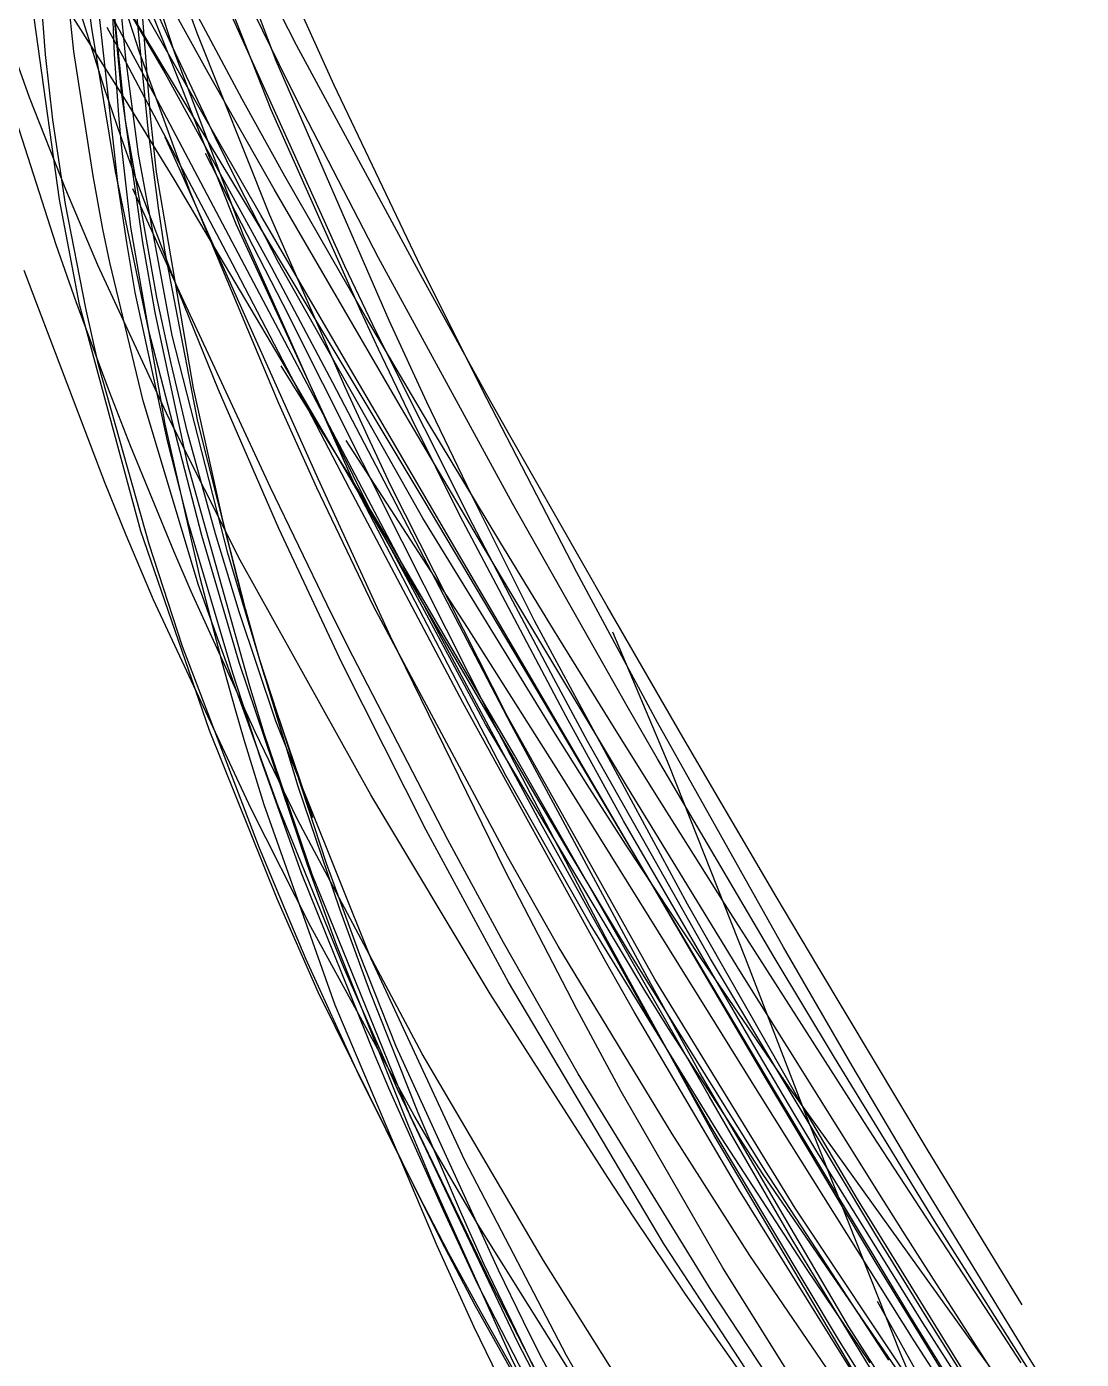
# Model space of a CAD drawing. Header units: metres. Extents: x -233 to 379, y -58 to 1087.
# Drawn here: x 164.8 to 238.9, y 896 to 989.6 of the extents above; entities that cross this region are included whole.
import ezdxf

# ---------------------------------------------------------------- set-up
doc = ezdxf.new("R2010")
doc.units = ezdxf.units.M

msp = doc.modelspace()

# ---------------------------------------------------------------- linework, layer by layer
for p, q in [((170.233, 985.314, -1196.35), (165.016, 1001.876, -1195.151)), ((183.086, 985.823, -1194.385), (175.819, 1000.651, -1196.118)), ((177.547, 986.361, -1188.615), (169.744, 1000.486, -1191.122)), ((179.925, 984.498, -1196.181), (171.643, 1000.04, -1198.629)), ((174.202, 987.056, -1188.775), (167.081, 999.002, -1191.257)), ((175.003, 988.227, -1195.136), (170.139, 999.173, -1194.247)), ((170.947, 987.658, -1208.401), (170.494, 999.247, -1208.679)), ((176.764, 989.137, -1186.204), (173.127, 999.282, -1185.474)), ((182.312, 987.194, -1203.024), (177.76, 999.236, -1204.829)), ((186.382, 985.492, -1199.591), (180.477, 998.606, -1201.127)), ((169.365, 989.49, -1205.671), (168.451, 996.743, -1206.015)), ((171.719, 983.003, -1202.25), (170.371, 996.39, -1202.745)), ((181.954, 983.767, -1201.625), (176.859, 996.703, -1202.984)), ((183.745, 988.306, -1195.124), (179.81, 995.962, -1196.138)), ((171.721, 984.471, -1192.158), (164.951, 995.158, -1195.492)), ((168.091, 987.86, -1202.178), (167.365, 995.165, -1202.85)), ((173.978, 984.418, -1189.213), (168.671, 994.262, -1191.326)), ((174.388, 986.534, -1190.244), (169.79, 994.457, -1192.322)), ((173.48, 983.307, -1206.057), (172.596, 994.656, -1206.248)), ((172.732, 987.746, -1203.785), (170.745, 993.89, -1203.222)), ((166.111, 987.643, -1203.96), (165.749, 992.459, -1204.012)), ((181.238, 976.371, -1186.57), (172.165, 992.213, -1189.262)), ((173.316, 982.43, -1204.003), (172.31, 992.697, -1203.971)), ((164.99, 984.625, -1210.137), (162.463, 991.691, -1210.356)), ((171.22, 978.444, -1201.64), (169.809, 991.165, -1202.092)), ((171.445, 984.989, -1202.114), (170.859, 991.188, -1202.234)), ((171.757, 987.367, -1203.703), (171.356, 991.5, -1203.753)), ((179.496, 975.729, -1194.292), (173.221, 991.507, -1192.091)), ((187.148, 972.785, -1201.235), (178.77, 991.279, -1200.931)), ((167.088, 977.454, -1199.456), (165.304, 990.224, -1199.977)), ((171.033, 979.418, -1205.501), (169.365, 989.49, -1205.671)), ((171.533, 987.525, -1192.001), (170.438, 989.543, -1192.612)), ((175.198, 987.735, -1188.86), (174.388, 990.174, -1188.601)), ((181.842, 976.411, -1187.42), (176.764, 989.137, -1186.204)), ((166.618, 983.056, -1203.968), (166.111, 987.643, -1203.96)), ((169.449, 979.13, -1201.617), (168.091, 987.86, -1202.178)), ((171.263, 983.377, -1208.367), (170.947, 987.658, -1208.401)), ((179.239, 972.942, -1188.263), (171.533, 987.525, -1192.001)), ((176.271, 977.998, -1204.671), (172.732, 987.746, -1203.785)), ((178.038, 981.843, -1195.736), (175.003, 988.227, -1195.136)), ((180.02, 974.939, -1190.414), (175.198, 987.735, -1188.86)), ((192.326, 972.395, -1193.52), (183.745, 988.306, -1195.124)), ((166.868, 974.277, -1204.08), (162.88, 986.622, -1204.514)), ((172.633, 980.633, -1203.688), (171.757, 987.367, -1203.703)), ((183.433, 971.766, -1186.732), (174.202, 987.056, -1188.775)), ((181.975, 972.699, -1187.28), (174.388, 986.534, -1190.244)), ((190.252, 968.958, -1201.225), (182.312, 987.194, -1203.024)), ((182.183, 978.183, -1187.607), (177.547, 986.361, -1188.615)), ((184.212, 983.583, -1194.155), (183.086, 985.823, -1194.385)), ((167.539, 978.158, -1210.042), (164.99, 984.625, -1210.137)), ((171.446, 981.773, -1196.628), (170.233, 985.314, -1196.35)), ((172.949, 974.451, -1202.09), (171.445, 984.989, -1202.114)), ((192.24, 973.232, -1198.474), (186.382, 985.492, -1199.591)), ((175.139, 978.897, -1190.603), (171.721, 984.471, -1192.158)), ((182.93, 967.492, -1186.489), (173.978, 984.418, -1189.213)), ((182.933, 979.088, -1195.472), (179.925, 984.498, -1196.181)), ((188.292, 969.56, -1200.656), (181.954, 983.767, -1201.625)), ((167.508, 977.126, -1204.041), (166.618, 983.056, -1203.968)), ((171.447, 981.291, -1208.362), (171.263, 983.377, -1208.367)), ((173.932, 970.582, -1202.293), (171.719, 983.003, -1202.25)), ((173.906, 979.375, -1206.043), (173.48, 983.307, -1206.057)), ((189.511, 973.369, -1193.304), (184.212, 983.583, -1194.155)), ((174.046, 976.868, -1204.094), (173.316, 982.43, -1204.003)), ((175.73, 979.143, -1188.455), (174.51, 981.844, -1189.117)), ((179.673, 978.518, -1196.065), (178.038, 981.843, -1195.736)), ((172.497, 978.808, -1196.866), (171.446, 981.773, -1196.628)), ((172.106, 975.511, -1208.398), (171.447, 981.291, -1208.362)), ((175.01, 967.906, -1203.773), (172.633, 980.633, -1203.688)), ((182.797, 970.081, -1187.199), (177.338, 980.684, -1189.627)), ((170.147, 975.37, -1201.419), (169.449, 979.13, -1201.617)), ((173.37, 968.227, -1205.565), (171.033, 979.418, -1205.501)), ((176.504, 964.201, -1206.212), (173.906, 979.375, -1206.043)), ((177.983, 974.099, -1187.322), (175.73, 979.143, -1188.455)), ((186.919, 972.112, -1194.695), (182.933, 979.088, -1195.472)), ((169.776, 972.858, -1210.019), (167.539, 978.158, -1210.042)), ((171.82, 974.43, -1201.56), (171.22, 978.444, -1201.64)), ((175.516, 970.986, -1187.946), (172.247, 978.205, -1189.547)), ((175.502, 970.895, -1197.515), (172.497, 978.808, -1196.866)), ((182.667, 966.204, -1187.75), (175.139, 978.897, -1190.603)), ((182.469, 973.047, -1196.631), (179.673, 978.518, -1196.065)), ((191.045, 962.932, -1186.492), (182.183, 978.183, -1187.607)), ((168.51, 970.087, -1199.363), (167.088, 977.454, -1199.456)), ((168.933, 969.832, -1204.19), (167.508, 977.126, -1204.041)), ((182.506, 963.124, -1205.905), (176.271, 977.998, -1204.671)), ((174.508, 973.768, -1204.162), (174.046, 976.868, -1204.094)), ((187.54, 965.539, -1185.292), (181.238, 976.371, -1186.57)), ((187.161, 964.28, -1188.742), (181.842, 976.411, -1187.42)), ((170.619, 973.025, -1201.309), (170.147, 975.37, -1201.419)), ((174.509, 961.69, -1208.645), (172.106, 975.511, -1208.398)), ((186.513, 960.542, -1196.403), (179.496, 975.729, -1194.292)), ((172.418, 970.931, -1201.516), (171.82, 974.43, -1201.56)), ((173.804, 969.524, -1202.117), (172.949, 974.451, -1202.09)), ((188.025, 956.995, -1192.742), (180.02, 974.939, -1190.414)), ((168.261, 970.273, -1203.976), (166.868, 974.277, -1204.08)), ((176.812, 961.868, -1204.534), (174.508, 973.768, -1204.162)), ((185.26, 957.841, -1184.551), (177.983, 974.099, -1187.322)), ((198.913, 956.11, -1192.371), (189.511, 973.369, -1193.304)), ((170.275, 957.581, -1204.192), (164.621, 972.482, -1204.032)), ((174.747, 962.146, -1210.091), (169.776, 972.858, -1210.019)), ((172.974, 963.314, -1200.946), (170.619, 973.025, -1201.309)), ((187.491, 957.123, -1185.142), (179.239, 972.942, -1188.263)), ((186.29, 964.581, -1185.819), (181.975, 972.699, -1187.28)), ((192.609, 955.08, -1198.519), (182.469, 973.047, -1196.631)), ((189.363, 968.123, -1201.356), (187.148, 972.785, -1201.235)), ((196.75, 964.161, -1197.812), (192.24, 973.232, -1198.474)), ((192.703, 956.329, -1185.408), (183.433, 971.766, -1186.732)), ((188.582, 969.242, -1194.407), (186.919, 972.112, -1194.695)), ((197.185, 963.632, -1192.822), (192.326, 972.395, -1193.52)), ((174.684, 960.519, -1201.496), (172.418, 970.931, -1201.516)), ((174.929, 965.949, -1202.374), (173.932, 970.582, -1202.293)), ((178.259, 964.091, -1198.07), (175.502, 970.895, -1197.515)), ((181.926, 957.237, -1185.53), (175.516, 970.986, -1187.946)), ((170.603, 963.952, -1203.854), (168.261, 970.273, -1203.976)), ((172.807, 954.171, -1199.575), (168.51, 970.087, -1199.363)), ((169.826, 965.854, -1204.284), (168.933, 969.832, -1204.19)), ((191.153, 953.446, -1184.535), (182.797, 970.081, -1187.199)), ((176.088, 958.928, -1202.232), (173.804, 969.524, -1202.117)), ((189.504, 966.952, -1200.512), (188.292, 969.56, -1200.656)), ((192.96, 961.829, -1193.782), (188.582, 969.242, -1194.407)), ((192.903, 963.224, -1200.797), (190.252, 968.958, -1201.225)), ((177.085, 953.873, -1205.854), (173.37, 968.227, -1205.565)), ((178.911, 952.611, -1203.882), (175.01, 967.906, -1203.773)), ((196.138, 954.634, -1201.828), (189.363, 968.123, -1201.356)), ((190.336, 953.42, -1184.827), (182.93, 967.492, -1186.489)), ((191.842, 962.064, -1200.289), (189.504, 966.952, -1200.512)), ((176.073, 961.189, -1202.492), (174.929, 965.949, -1202.374)), ((187.167, 958.496, -1186.337), (182.667, 966.204, -1187.75)), ((173.384, 953.255, -1204.583), (169.826, 965.854, -1204.284)), ((187.527, 957.966, -1193.198), (182.66, 965.775, -1194.026)), ((189.26, 962.59, -1184.995), (187.54, 965.539, -1185.292)), ((178.57, 954.941, -1206.363), (176.504, 964.201, -1206.212)), ((182.512, 954.344, -1198.83), (178.259, 964.091, -1198.07)), ((193.779, 950.24, -1183.785), (186.29, 964.581, -1185.819)), ((188.744, 960.809, -1189.134), (187.161, 964.28, -1188.742)), ((203.439, 951.259, -1197.111), (196.75, 964.161, -1197.812)), ((172.07, 960.168, -1203.797), (170.603, 963.952, -1203.854)), ((176.85, 950.371, -1200.544), (172.974, 963.314, -1200.946)), ((185.176, 957.203, -1206.355), (182.506, 963.124, -1205.905)), ((196.023, 956.72, -1200.41), (192.903, 963.224, -1200.797)), ((198.728, 960.877, -1192.624), (197.185, 963.632, -1192.822)), ((179.794, 952.136, -1210.22), (174.747, 962.146, -1210.091)), ((195.671, 951.625, -1184.14), (189.26, 962.59, -1184.995)), ((196.525, 953.646, -1186.067), (191.045, 962.932, -1186.492)), ((176.978, 950.901, -1208.882), (174.509, 961.69, -1208.645)), ((180.348, 947.842, -1205.032), (176.812, 961.868, -1204.534)), ((195.222, 955.261, -1200.066), (191.842, 962.064, -1200.289)), ((198.02, 953.434, -1193.233), (192.96, 961.829, -1193.782)), ((176.169, 954.645, -1201.515), (174.684, 960.519, -1201.496)), ((178.05, 953.976, -1202.719), (176.073, 961.189, -1202.492)), ((188.93, 955.624, -1197.07), (186.513, 960.542, -1196.403)), ((195.749, 947.412, -1187.989), (187.232, 960.543, -1190.042)), ((190.361, 957.345, -1189.531), (188.744, 960.809, -1189.134)), ((205.56, 948.89, -1191.949), (198.728, 960.877, -1192.624)), ((175.12, 952.773, -1203.719), (172.07, 960.168, -1203.797)), ((180.454, 943.278, -1202.4), (176.088, 958.928, -1202.232)), ((193.331, 947.894, -1184.815), (187.167, 958.496, -1186.337)), ((171.773, 953.883, -1204.246), (170.275, 957.581, -1204.192)), ((190.349, 946.771, -1183.124), (185.26, 957.841, -1184.551)), ((189.366, 954.956, -1192.928), (187.527, 957.966, -1193.198)), ((185.907, 948.986, -1184.348), (181.926, 957.237, -1185.53)), ((189.156, 948.909, -1206.92), (185.176, 957.203, -1206.355)), ((195.416, 942.129, -1182.894), (187.491, 957.123, -1185.142)), ((198.435, 937.011, -1195.183), (188.025, 956.995, -1192.742)), ((198.545, 941.189, -1191.385), (190.361, 957.345, -1189.531)), ((200.454, 947.876, -1200.039), (196.023, 956.72, -1200.41)), ((197.008, 940.61, -1198.93), (188.93, 955.624, -1197.07)), ((201.616, 941.359, -1184.475), (192.703, 956.329, -1185.408)), ((206.968, 941.884, -1191.904), (198.913, 956.11, -1192.371)), ((179.26, 944.199, -1201.567), (176.169, 954.645, -1201.515)), ((180.163, 948.713, -1206.465), (178.57, 954.941, -1206.363)), ((197.773, 940.639, -1192.031), (189.366, 954.956, -1192.928)), ((201.809, 940.091, -1199.969), (192.609, 955.08, -1198.519)), ((202.687, 941.146, -1199.884), (195.222, 955.261, -1200.066)), ((173.691, 949.337, -1204.321), (171.773, 953.883, -1204.246)), ((177.627, 940.161, -1199.947), (172.807, 954.171, -1199.575)), ((179.713, 944.952, -1206.075), (177.085, 953.873, -1205.854)), ((179.707, 948.509, -1202.911), (178.05, 953.976, -1202.719)), ((186.944, 944.88, -1199.507), (182.512, 954.344, -1198.83)), ((198.723, 949.647, -1202.024), (196.138, 954.634, -1201.828)), ((175.722, 946.076, -1204.727), (173.384, 953.255, -1204.583)), ((176.334, 949.933, -1203.695), (175.12, 952.773, -1203.719)), ((193.965, 946.553, -1184.156), (190.336, 953.42, -1184.827)), ((197.397, 941.08, -1183.179), (191.153, 953.446, -1184.535)), ((198.719, 949.953, -1185.934), (196.525, 953.646, -1186.067)), ((201.858, 947.155, -1192.91), (198.02, 953.434, -1193.233)), ((181.466, 944.096, -1203.909), (178.911, 952.611, -1203.882)), ((188.956, 935.642, -1210.439), (179.794, 952.136, -1210.22)), ((178.554, 944.87, -1209.012), (176.978, 950.901, -1208.882)), ((206.142, 933.734, -1183.153), (195.671, 951.625, -1184.14)), ((209.091, 940.74, -1196.689), (203.439, 951.259, -1197.111)), ((182.451, 934.854, -1200.036), (176.85, 950.371, -1200.544)), ((198.846, 940.544, -1182.664), (193.779, 950.24, -1183.785)), ((180.553, 934.675, -1204.559), (173.691, 949.337, -1204.321)), ((180.843, 940.068, -1203.635), (176.334, 949.933, -1203.695)), ((207.002, 936.192, -1185.614), (198.719, 949.953, -1185.934)), ((201.809, 943.828, -1202.266), (198.723, 949.647, -1202.024)), ((182.292, 940.835, -1203.191), (179.707, 948.509, -1202.911)), ((181.109, 945.274, -1206.518), (180.163, 948.713, -1206.465)), ((187.342, 946.064, -1183.967), (185.907, 948.986, -1184.348)), ((198.561, 931.317, -1207.799), (189.156, 948.909, -1206.92)), ((210.886, 939.692, -1191.556), (205.56, 948.89, -1191.949)), ((183.862, 936.233, -1205.417), (180.348, 947.842, -1205.032)), ((200.56, 935.58, -1183.524), (193.331, 947.894, -1184.815)), ((202.266, 937.129, -1186.586), (195.749, 947.412, -1187.989)), ((211.201, 927.964, -1199.721), (200.454, 947.876, -1200.039)), ((198.399, 930.311, -1181.636), (190.349, 946.771, -1183.124)), ((200.876, 933.694, -1183.159), (193.965, 946.553, -1184.156)), ((206.009, 940.442, -1192.644), (201.858, 947.155, -1192.91)), ((209.924, 937.705, -1181.573), (205.959, 947.063, -1181.351)), ((181.148, 931.902, -1204.859), (175.722, 946.076, -1204.727)), ((194.374, 932.481, -1182.578), (187.342, 946.064, -1183.967)), ((179.46, 941.621, -1209.079), (178.554, 944.87, -1209.012)), ((184.511, 930.733, -1206.408), (179.713, 944.952, -1206.075)), ((185.849, 930.83, -1206.629), (181.109, 945.274, -1206.518)), ((192.856, 933.168, -1200.226), (186.944, 944.88, -1199.507)), ((181.237, 938.15, -1201.591), (179.26, 944.199, -1201.567)), ((184.894, 934.046, -1203.872), (181.466, 944.096, -1203.909)), ((204.186, 939.429, -1202.457), (201.809, 943.828, -1202.266)), ((181.472, 939.958, -1202.428), (180.454, 943.278, -1202.4)), ((180.069, 939.518, -1209.121), (179.46, 941.621, -1209.079)), ((205.47, 923.924, -1180.87), (195.416, 942.129, -1182.894)), ((209.101, 938.171, -1191.809), (206.968, 941.884, -1191.904)), ((188.973, 924.186, -1203.699), (182.292, 940.835, -1203.191)), ((208.204, 921.918, -1200.805), (197.008, 940.61, -1198.93)), ((205.438, 925.657, -1182.118), (197.397, 941.08, -1183.179)), ((199.049, 938.435, -1191.912), (197.773, 940.639, -1192.031)), ((208.917, 922.7, -1193.362), (198.545, 941.189, -1191.385)), ((205.596, 934.649, -1184.101), (201.616, 941.359, -1184.475)), ((206.719, 933.816, -1199.877), (202.687, 941.146, -1199.884)), ((217.958, 924.946, -1196.274), (209.091, 940.74, -1196.689)), ((182.385, 928.357, -1200.293), (177.627, 940.161, -1199.947)), ((183.812, 933.918, -1203.602), (180.843, 940.068, -1203.635)), ((184.85, 930.058, -1202.467), (181.472, 939.958, -1202.428)), ((208.368, 922.85, -1181.071), (198.846, 940.544, -1182.664)), ((204.158, 936.377, -1200.308), (201.809, 940.091, -1199.969)), ((209.002, 935.642, -1192.495), (206.009, 940.442, -1192.644)), ((213.141, 935.824, -1191.415), (210.886, 939.692, -1191.556)), ((181.47, 934.944, -1209.203), (180.069, 939.518, -1209.121)), ((212.827, 924.129, -1203.131), (204.186, 939.429, -1202.457)), ((184.102, 930.142, -1201.598), (181.237, 938.15, -1201.591)), ((200.649, 935.657, -1191.77), (199.049, 938.435, -1191.912)), ((217.304, 924.24, -1191.58), (209.101, 938.171, -1191.809)), ((204.358, 926.568, -1196.342), (198.435, 937.011, -1195.183)), ((212.693, 920.399, -1184.648), (202.266, 937.129, -1186.586)), ((215.285, 924.181, -1182.032), (209.924, 937.705, -1181.573)), ((186.796, 927.617, -1205.661), (183.862, 936.233, -1205.417)), ((206.858, 932.184, -1200.675), (204.158, 936.377, -1200.308)), ((214.893, 923.288, -1185.393), (207.002, 936.192, -1185.614)), ((197.345, 921.683, -1210.554), (188.956, 935.642, -1210.439)), ((203.039, 931.394, -1183.157), (200.56, 935.58, -1183.524)), ((204.308, 929.253, -1191.47), (200.649, 935.657, -1191.77)), ((214.244, 927.317, -1192.32), (209.002, 935.642, -1192.495)), ((217.443, 928.51, -1191.198), (213.141, 935.824, -1191.415)), ((184.74, 926.381, -1204.669), (180.553, 934.675, -1204.559)), ((186.466, 920.89, -1209.323), (181.47, 934.944, -1209.203)), ((187.062, 923.536, -1199.599), (182.451, 934.854, -1200.036)), ((211.967, 923.894, -1183.517), (205.596, 934.649, -1184.101)), ((192.579, 917.459, -1203.48), (183.812, 933.918, -1203.602)), ((198.625, 922.486, -1200.756), (192.856, 933.168, -1200.226)), ((208.301, 920.309, -1182.328), (200.876, 933.694, -1183.159)), ((208.53, 929.659, -1182.952), (206.142, 933.734, -1183.153)), ((216.188, 917.481, -1200.062), (206.719, 933.816, -1199.877)), ((198.278, 925.275, -1181.976), (194.374, 932.481, -1182.578)), ((212.178, 924.146, -1201.312), (206.858, 932.184, -1200.675)), ((183.338, 926.627, -1204.865), (181.148, 931.902, -1204.859)), ((202.125, 925.028, -1208.041), (198.561, 931.317, -1207.799)), ((206.998, 924.791, -1182.671), (203.039, 931.394, -1183.157)), ((186.546, 925.121, -1206.522), (184.511, 930.733, -1206.408)), ((188.196, 924.421, -1206.628), (185.849, 930.83, -1206.629)), ((203.438, 920.59, -1180.977), (198.399, 930.311, -1181.636)), ((189.265, 917.32, -1201.502), (184.102, 930.142, -1201.598)), ((191.716, 913.117, -1202.307), (184.85, 930.058, -1202.467)), ((211.671, 924.307, -1182.699), (208.53, 929.659, -1182.952)), ((207.423, 923.777, -1191.224), (204.308, 929.253, -1191.47)), ((220.359, 923.585, -1191.076), (217.443, 928.51, -1191.198)), ((185.269, 921.792, -1200.477), (182.385, 928.357, -1200.293)), ((188.903, 921.862, -1205.799), (186.796, 927.617, -1205.661)), ((219.413, 913.61, -1199.709), (211.201, 927.964, -1199.721)), ((184.424, 924.092, -1204.858), (183.338, 926.627, -1204.865)), ((213.595, 911.556, -1197.76), (204.358, 926.568, -1196.342)), ((224.23, 911.729, -1192.187), (214.244, 927.317, -1192.32)), ((192.014, 913.141, -1204.754), (184.74, 926.381, -1204.669)), ((213.074, 911.734, -1181.533), (205.438, 925.657, -1182.118)), ((191.602, 912.418, -1206.684), (186.546, 925.121, -1206.522)), ((203.524, 916.047, -1181.341), (198.278, 925.275, -1181.976)), ((210.131, 911.832, -1208.345), (202.125, 925.028, -1208.041)), ((216.635, 909.291, -1181.876), (206.998, 924.791, -1182.671)), ((222.775, 916.619, -1196.115), (217.958, 924.946, -1196.274)), ((188.089, 916.042, -1204.764), (184.424, 924.092, -1204.858)), ((190.74, 917.983, -1206.58), (188.196, 924.421, -1206.628)), ((195.567, 909.975, -1203.948), (188.973, 924.186, -1203.699)), ((207.454, 920.413, -1180.524), (205.47, 923.924, -1180.87)), ((212.727, 914.481, -1190.792), (207.423, 923.777, -1191.224)), ((216.766, 915.663, -1182.297), (211.671, 924.307, -1182.699)), ((217.25, 914.996, -1183.01), (211.967, 923.894, -1183.517)), ((218.372, 915.076, -1201.928), (212.178, 924.146, -1201.312)), ((224.436, 904.747, -1203.897), (212.827, 924.129, -1203.131)), ((219.478, 913.309, -1182.448), (215.285, 924.181, -1182.032)), ((221.524, 917.204, -1191.5), (217.304, 924.24, -1191.58)), ((190.831, 914.976, -1199.215), (187.062, 923.536, -1199.599)), ((212.057, 916.177, -1180.546), (208.368, 922.85, -1181.071)), ((224.965, 907.171, -1185.079), (214.893, 923.288, -1185.393)), ((228.047, 910.773, -1190.848), (220.359, 923.585, -1191.076)), ((209.539, 904.116, -1201.296), (198.625, 922.486, -1200.756)), ((209.872, 919.232, -1201.048), (208.204, 921.918, -1200.805)), ((218.762, 906.631, -1194.868), (208.917, 922.7, -1193.362)), ((192.349, 907.47, -1200.781), (185.269, 921.792, -1200.477)), ((192.295, 913.33, -1205.942), (188.903, 921.862, -1205.799)), ((205.601, 908.784, -1210.562), (197.345, 921.683, -1210.554)), ((193.614, 903.976, -1209.155), (186.466, 920.89, -1209.323)), ((206.547, 914.815, -1180.649), (203.438, 920.59, -1180.977)), ((214.805, 907.924, -1179.459), (207.454, 920.413, -1180.524)), ((212.717, 912.569, -1181.899), (208.301, 920.309, -1182.328)), ((216.226, 914.71, -1184.044), (212.693, 920.399, -1184.648)), ((216.516, 908.978, -1201.833), (209.872, 919.232, -1201.048)), ((190.224, 915.041, -1201.475), (189.265, 917.32, -1201.502)), ((197.919, 902.263, -1206.162), (190.74, 917.983, -1206.58)), ((201.091, 902.954, -1203.291), (192.579, 917.459, -1203.48)), ((218.752, 913.168, -1200.132), (216.188, 917.481, -1200.062)), ((228.556, 905.734, -1191.403), (221.524, 917.204, -1191.5)), ((226.672, 910.021, -1196.013), (222.775, 916.619, -1196.115)), ((193.904, 904.342, -1204.442), (188.089, 916.042, -1204.764)), ((212.861, 900.876, -1180.531), (203.524, 916.047, -1181.341)), ((222.549, 898.295, -1179.339), (212.057, 916.177, -1180.546)), ((224.463, 902.765, -1181.65), (216.766, 915.663, -1182.297)), ((194.056, 906.461, -1201.314), (190.224, 915.041, -1201.475)), ((197.389, 901.38, -1198.465), (190.831, 914.976, -1199.215)), ((213.677, 902.423, -1180.106), (206.547, 914.815, -1180.649)), ((218.55, 904.434, -1190.265), (212.727, 914.481, -1190.792)), ((218.411, 911.191, -1183.685), (216.226, 914.71, -1184.044)), ((226.83, 899.079, -1181.955), (217.25, 914.996, -1183.01)), ((232.028, 896.075, -1202.741), (218.372, 915.076, -1201.928)), ((223.157, 907.25, -1199.737), (219.413, 913.61, -1199.709)), ((199.257, 897.243, -1201.865), (191.716, 913.117, -1202.307)), ((196.505, 905.444, -1204.751), (192.014, 913.141, -1204.754)), ((195.183, 906.555, -1206.004), (192.295, 913.33, -1205.942)), ((221.892, 897.284, -1181.105), (212.717, 912.569, -1181.899)), ((220.361, 910.486, -1200.179), (218.752, 913.168, -1200.132)), ((226.135, 896.481, -1183.085), (219.478, 913.309, -1182.448)), ((193.243, 908.492, -1206.713), (191.602, 912.418, -1206.684)), ((215.596, 903.306, -1208.429), (210.131, 911.832, -1208.345)), ((223.063, 894.871, -1181.107), (213.074, 911.734, -1181.533)), ((232.462, 899.1, -1192.162), (224.23, 911.729, -1192.187)), ((219.621, 902.309, -1198.496), (213.595, 911.556, -1197.76)), ((227.122, 897.309, -1182.414), (218.411, 911.191, -1183.685)), ((234.714, 899.83, -1190.7), (228.047, 910.773, -1190.848)), ((202.701, 896.267, -1203.955), (195.567, 909.975, -1203.948)), ((227.735, 898.572, -1200.426), (220.361, 910.486, -1200.179)), ((235.037, 896.361, -1195.851), (226.672, 910.021, -1196.013)), ((207.386, 906.061, -1210.555), (205.601, 908.784, -1210.562)), ((225.852, 895.413, -1202.567), (216.516, 908.978, -1201.833)), ((225.35, 895.937, -1181.403), (216.635, 909.291, -1181.876)), ((198.799, 896.189, -1206.667), (193.243, 908.492, -1206.713)), ((222.767, 895.154, -1178.519), (214.805, 907.924, -1179.459)), ((194.428, 903.496, -1200.846), (192.349, 907.47, -1200.781)), ((233.346, 890.726, -1199.866), (223.157, 907.25, -1199.737)), ((226.332, 905.004, -1185.031), (224.965, 907.171, -1185.079)), ((196.466, 901.311, -1201.184), (194.056, 906.461, -1201.314)), ((196.896, 902.704, -1206.019), (195.183, 906.555, -1206.004)), ((211.057, 900.58, -1210.521), (207.386, 906.061, -1210.555)), ((230.004, 889.794, -1196.154), (218.762, 906.631, -1194.868)), ((204.138, 893.253, -1204.618), (196.505, 905.444, -1204.751)), ((238.067, 890.717, -1191.265), (228.556, 905.734, -1191.403)), ((196.281, 899.776, -1204.271), (193.904, 904.342, -1204.442)), ((221.548, 885.859, -1201.396), (209.539, 904.116, -1201.296)), ((228.374, 888.283, -1189.197), (218.55, 904.434, -1190.265)), ((227.845, 899.21, -1204.095), (224.436, 904.747, -1203.897)), ((227.728, 902.797, -1184.981), (226.332, 905.004, -1185.031)), ((196.225, 898.273, -1209.033), (193.614, 903.976, -1209.155)), ((196.679, 899.337, -1200.898), (194.428, 903.496, -1200.846)), ((223.728, 891.369, -1208.366), (215.596, 903.306, -1208.429)), ((202.472, 891.196, -1205.918), (196.896, 902.704, -1206.019)), ((199.676, 898.66, -1206.028), (197.919, 902.263, -1206.162)), ((207.487, 892.779, -1203.098), (201.091, 902.954, -1203.291)), ((221.954, 889.232, -1179.675), (213.677, 902.423, -1180.106)), ((224.047, 895.766, -1198.945), (219.621, 902.309, -1198.496)), ((234.03, 887.184, -1180.734), (224.463, 902.765, -1181.65)), ((234.72, 891.938, -1184.675), (227.728, 902.797, -1184.981)), ((204.636, 885.42, -1200.528), (196.466, 901.311, -1201.184)), ((201.393, 893.58, -1197.968), (197.389, 901.38, -1198.465)), ((221.358, 886.009, -1210.29), (211.057, 900.58, -1210.521)), ((219.952, 890.137, -1180.046), (212.861, 900.876, -1180.531)), ((204.185, 885.749, -1203.47), (196.281, 899.776, -1204.271)), ((234.23, 882.713, -1190.306), (224.564, 900.077, -1190.066)), ((200.292, 892.957, -1200.94), (196.679, 899.337, -1200.898)), ((200.831, 896.353, -1205.932), (199.676, 898.66, -1206.028)), ((236.069, 884.166, -1180.777), (226.83, 899.079, -1181.955)), ((236.934, 884.323, -1200.731), (227.735, 898.572, -1200.426)), ((233.009, 891.011, -1204.352), (227.845, 899.21, -1204.095)), ((234.65, 895.77, -1192.16), (232.462, 899.1, -1192.162)), ((200.116, 890.315, -1208.773), (196.225, 898.273, -1209.033)), ((233.291, 881.455, -1178.362), (222.549, 898.295, -1179.339)), ((203.917, 888.329, -1201.494), (199.257, 897.243, -1201.865)), ((228.502, 886.815, -1180.561), (221.892, 897.284, -1181.105)), ((236.011, 883.555, -1181.336), (227.122, 897.309, -1182.414)), ((203.218, 887.087, -1206.518), (198.799, 896.189, -1206.667)), ((207.504, 884.183, -1205.211), (200.831, 896.353, -1205.932)), ((211.721, 880.742, -1203.61), (202.701, 896.267, -1203.955)), ((232.858, 880.877, -1183.601), (226.135, 896.481, -1183.085)), ((236.889, 889.495, -1202.919), (232.028, 896.075, -1202.741)), ((238.872, 890.254, -1195.785), (235.037, 896.361, -1195.851))]:
    msp.add_line(p, q)

doc.saveas('drawing.dxf')
